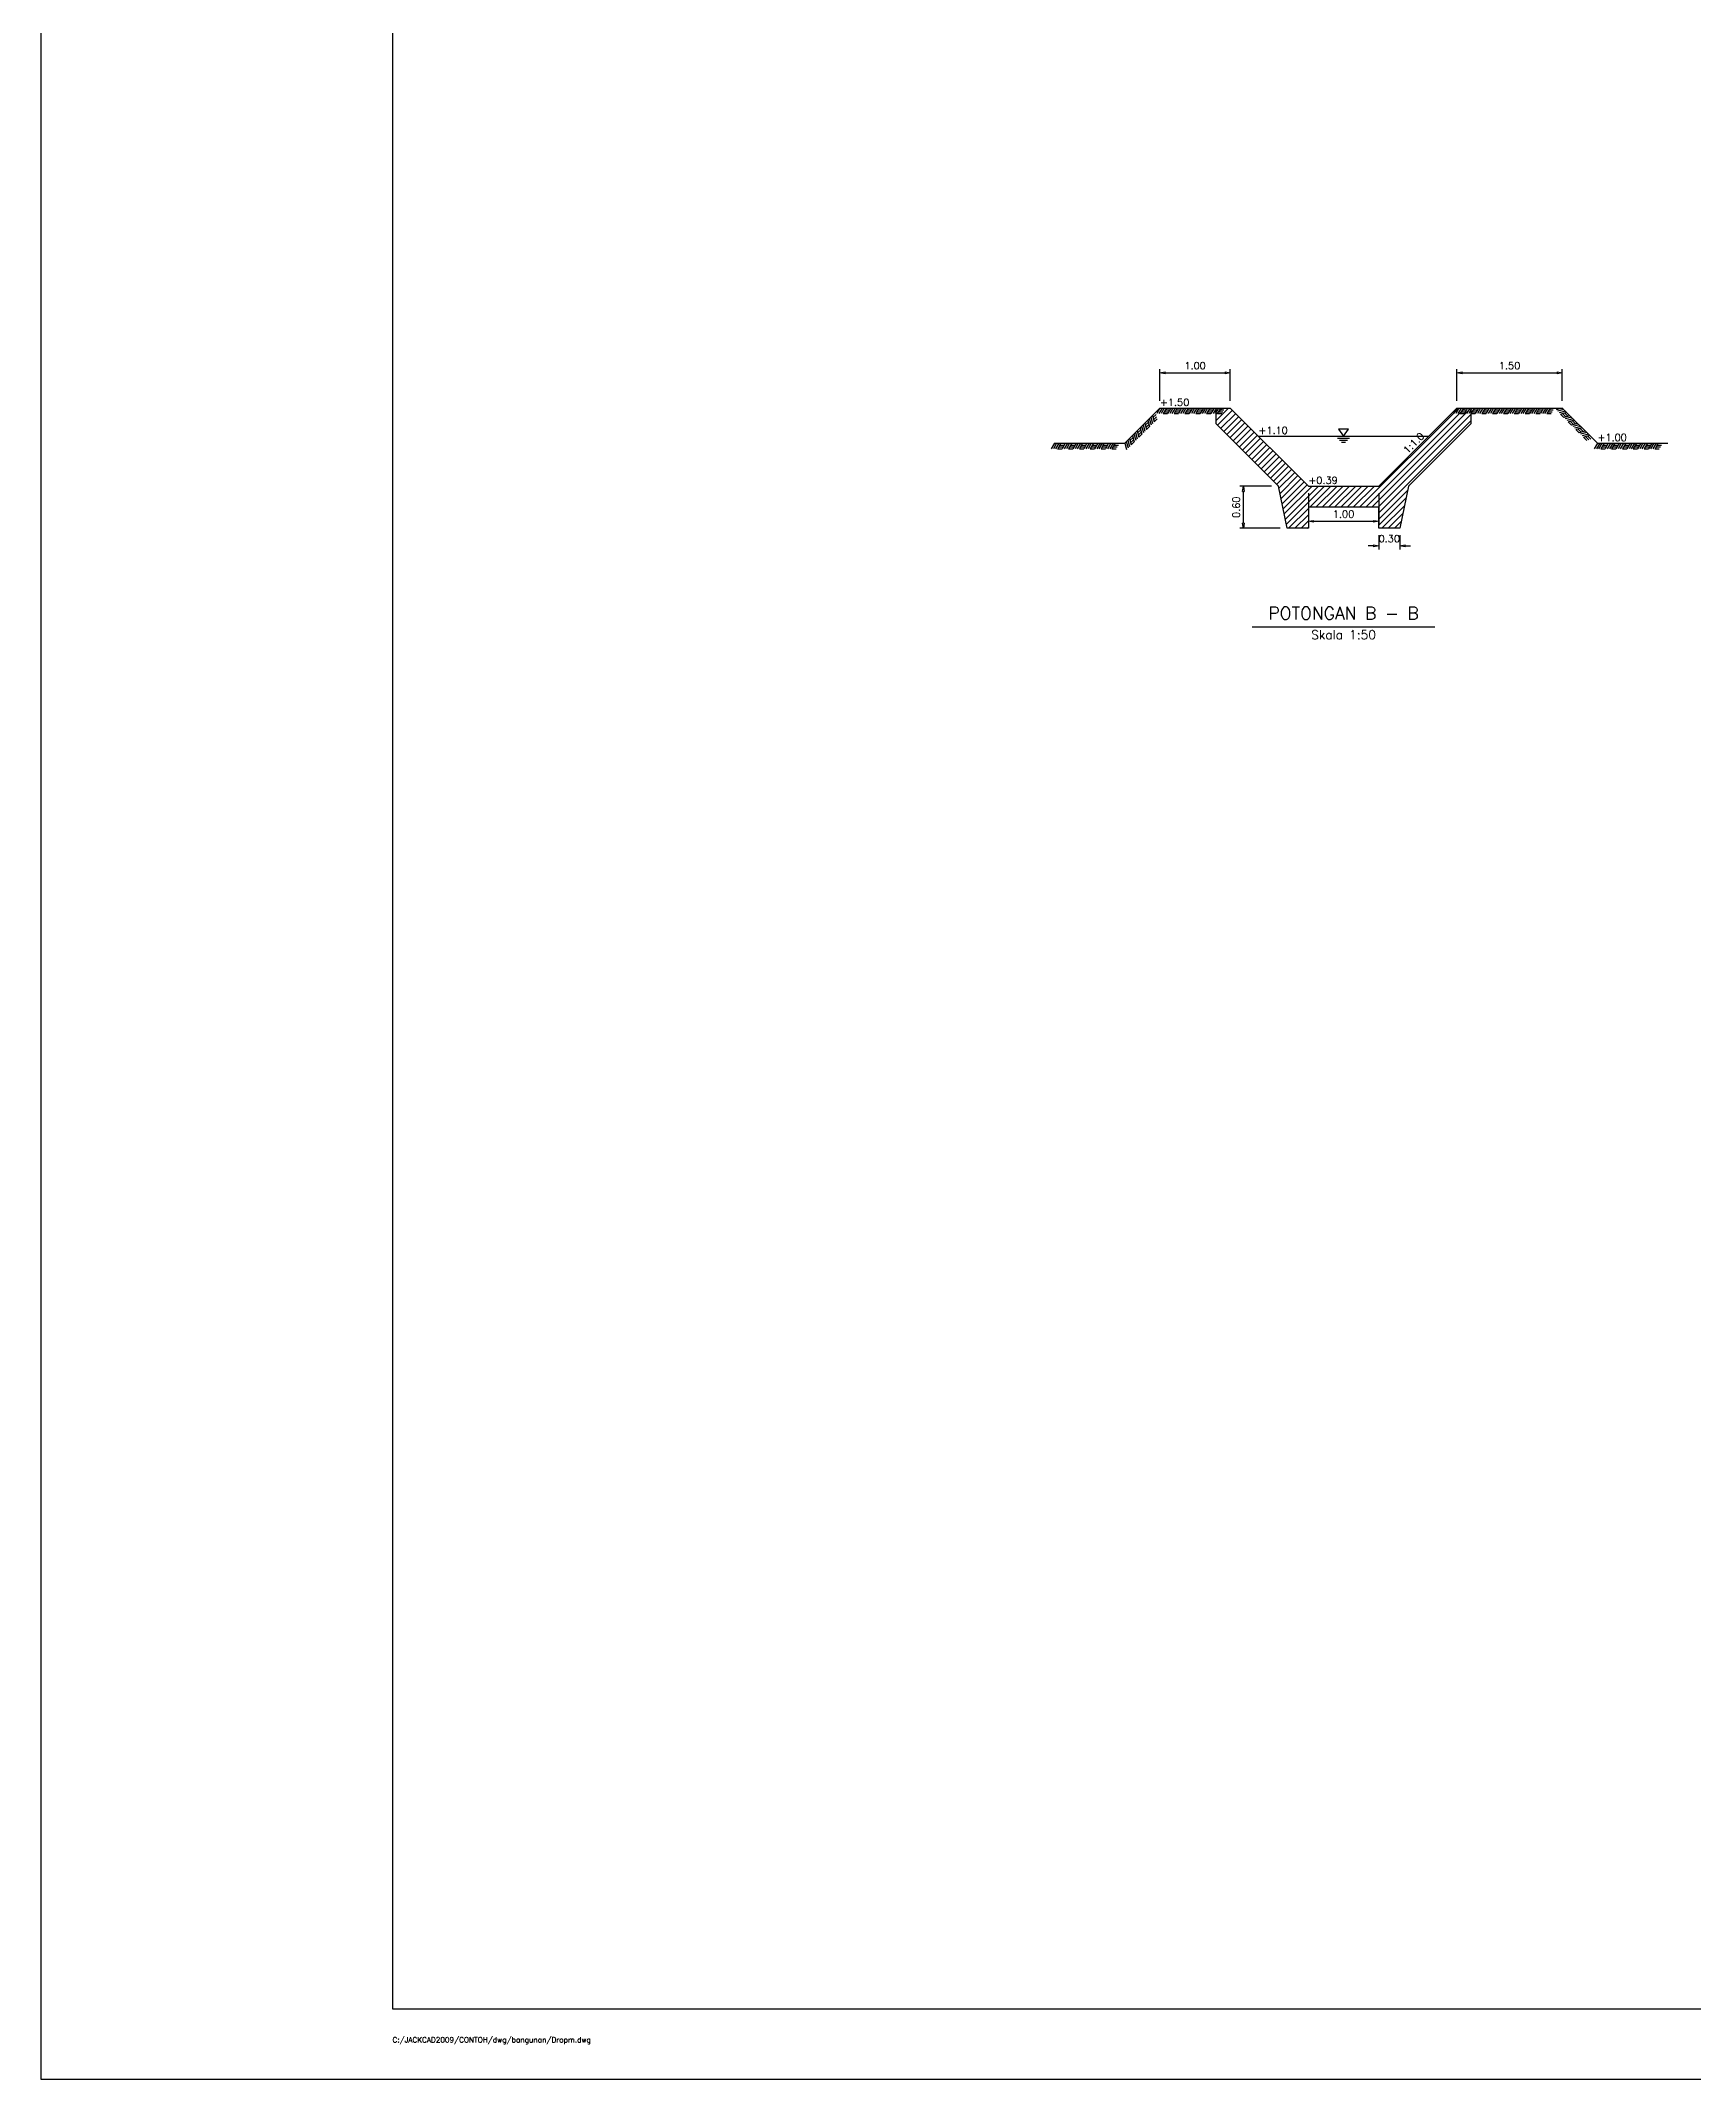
# Model space of a CAD drawing. Header units: inches. Extents: x -5 to 79.1, y -1 to 58.4.
# Drawn here: x -5 to 18.49, y -1 to 27.98 of the extents above; entities that cross this region are included whole.
import ezdxf
from ezdxf.enums import TextEntityAlignment as Align

# ---------------------------------------------------------------- set-up
doc = ezdxf.new("R2010")
doc.units = ezdxf.units.IN
doc.header["$MEASUREMENT"] = 0
doc.styles.add('L100', font='simplex.shx', dxfattribs={"height": 0.127})
doc.styles.add('L140', font='simplex.shx', dxfattribs={"height": 0.178})
doc.styles.add('L60', font='simplex.shx', dxfattribs={"height": 0.076})
doc.styles.add('L80', font='simplex.shx', dxfattribs={"height": 0.1015})
doc.styles.get("Standard").update_dxf_attribs({"font": 'simplex.shx'})
doc.dimstyles.get("Standard").update_dxf_attribs({"dimtxt": 0.18, "dimasz": 0.18, "dimexe": 0.18, "dimexo": 0.0625, "dimgap": 0.09, "dimtad": 0, "dimtih": 1, "dimtoh": 1, "dimdec": 4, "dimzin": 0, "dimdsep": 46, "dimtxsty": 'Standard', "dimcen": 0.09, "dimadec": 0, "dimazin": 0, "dimtfac": 1, "dimtdec": 4, "dimtofl": 0, "dimtmove": 0, "dimatfit": 3, "dimfxl": 1, "dimtolj": 1, "dimtzin": 0, "dimarcsym": 0})

# ---------------------------------------------------------------- blocks, each defined once
blk = doc.blocks.new('KOPbang')
at = {"color": 2}
blk.add_lwpolyline([(-5, -1), (79.1, -1), (79.1, 58.4), (-5, 58.4)], close=True, dxfattribs=at)
at = {"color": 6}
blk.add_lwpolyline([(0, 0), (78.1, 0), (78.1, 57.4), (0, 57.4)], close=True, dxfattribs=at)
blk = doc.blocks.new('HWL')
at = {"color": 2, "linetype": 'Continuous'}
for p, q in [((-0.0014, 0.00196), (0, 0)), ((0.0014, 0.00196), (-0.0014, 0.00196)), ((0, 0), (0.0014, 0.00196)), ((-0.00168, -0.00056), (0.00168, -0.00056)), ((-0.00112, -0.00112), (0.00112, -0.00112)), ((-0.00056, -0.00168), (0.00056, -0.00168))]:
    blk.add_line(p, q, dxfattribs=at)
blk = doc.blocks.new('_ClosedBlank')
at = {"color": 0, "linetype": 'ByBlock', "lineweight": -2}
for p, q in [((-1, 0.17), (0, 0)), ((-1, 0.17), (-1, -0.17)), ((0, 0), (-1, -0.17))]:
    blk.add_line(p, q, dxfattribs=at)
blk = doc.blocks.new('*D69')
at = {"color": 1, "linetype": 'Continuous', "lineweight": -2, "ltscale": 1.5}
for p, q in [((15.13, 22.858), (15.13, 23.30875)), ((15.205, 23.258), (16.555, 23.258)), ((16.63, 22.858), (16.63, 23.30875))]:
    blk.add_line(p, q, dxfattribs=at)
at = {"layer": 'Defpoints', "color": 0, "linetype": 'Continuous', "ltscale": 1.5}
for p in [(16.63, 23.258), (15.13, 22.758), (16.63, 22.758)]:
    blk.add_point(p, dxfattribs=at)
at = {"color": 1, "linetype": 'Continuous', "lineweight": -2, "ltscale": 1.5, "xscale": 0.075, "yscale": 0.075, "zscale": 0.075, "rotation": 180}
blk.add_blockref('_ClosedBlank', (15.13, 23.258), dxfattribs=at)
at = {"color": 1, "linetype": 'Continuous', "lineweight": -2, "ltscale": 1.5, "xscale": 0.075, "yscale": 0.075, "zscale": 0.075}
blk.add_blockref('_ClosedBlank', (16.63, 23.258), dxfattribs=at)
at = {"color": 2, "linetype": 'Continuous', "ltscale": 1.5, "insert": (15.88, 23.3595), "char_height": 0.1015, "attachment_point": 5}
blk.add_mtext('\\A1;1.50', dxfattribs=at)
blk = doc.blocks.new('*D70')
at = {"color": 1, "linetype": 'Continuous', "lineweight": -2, "ltscale": 1.5}
for p, q in [((10.91, 22.858), (10.91, 23.30875)), ((10.985, 23.258), (11.835, 23.258)), ((11.91, 22.858), (11.91, 23.30875))]:
    blk.add_line(p, q, dxfattribs=at)
at = {"layer": 'Defpoints', "color": 0, "linetype": 'Continuous', "ltscale": 1.5}
for p in [(11.91, 23.258), (10.91, 22.758), (11.91, 22.758)]:
    blk.add_point(p, dxfattribs=at)
at = {"color": 1, "linetype": 'Continuous', "lineweight": -2, "ltscale": 1.5, "xscale": 0.075, "yscale": 0.075, "zscale": 0.075, "rotation": 180}
blk.add_blockref('_ClosedBlank', (10.91, 23.258), dxfattribs=at)
at = {"color": 1, "linetype": 'Continuous', "lineweight": -2, "ltscale": 1.5, "xscale": 0.075, "yscale": 0.075, "zscale": 0.075}
blk.add_blockref('_ClosedBlank', (11.91, 23.258), dxfattribs=at)
at = {"color": 2, "linetype": 'Continuous', "ltscale": 1.5, "insert": (11.41, 23.3595), "char_height": 0.1015, "attachment_point": 5}
blk.add_mtext('\\A1;1.00', dxfattribs=at)
blk = doc.blocks.new('*D71')
at = {"color": 1, "linetype": 'Continuous', "lineweight": -2, "ltscale": 1.5}
for p, q in [((13.02, 21.548), (13.02, 21.09725)), ((14.02, 21.548), (14.02, 21.09725)), ((13.095, 21.148), (13.945, 21.148))]:
    blk.add_line(p, q, dxfattribs=at)
at = {"layer": 'Defpoints', "color": 0, "linetype": 'Continuous', "ltscale": 1.5}
for p in [(13.02, 21.648), (14.02, 21.648), (14.02, 21.148)]:
    blk.add_point(p, dxfattribs=at)
at = {"color": 1, "linetype": 'Continuous', "lineweight": -2, "ltscale": 1.5, "xscale": 0.075, "yscale": 0.075, "zscale": 0.075, "rotation": 180}
blk.add_blockref('_ClosedBlank', (13.02, 21.148), dxfattribs=at)
at = {"color": 1, "linetype": 'Continuous', "lineweight": -2, "ltscale": 1.5, "xscale": 0.075, "yscale": 0.075, "zscale": 0.075}
blk.add_blockref('_ClosedBlank', (14.02, 21.148), dxfattribs=at)
at = {"color": 2, "linetype": 'Continuous', "ltscale": 1.5, "insert": (13.52, 21.2495), "char_height": 0.1015, "attachment_point": 5}
blk.add_mtext('\\A1;1.00', dxfattribs=at)
blk = doc.blocks.new('*D72')
at = {"color": 1, "linetype": 'Continuous', "lineweight": -2, "ltscale": 1.5}
for p, q in [((14.02, 20.948), (14.02, 20.74725)), ((14.32, 20.948), (14.32, 20.74725)), ((13.945, 20.798), (13.87, 20.798)), ((14.395, 20.798), (14.47, 20.798))]:
    blk.add_line(p, q, dxfattribs=at)
at = {"layer": 'Defpoints', "color": 0, "linetype": 'Continuous', "ltscale": 1.5}
for p in [(14.02, 21.048), (14.32, 21.048), (14.02, 20.798)]:
    blk.add_point(p, dxfattribs=at)
at = {"color": 1, "linetype": 'Continuous', "lineweight": -2, "ltscale": 1.5, "xscale": 0.075, "yscale": 0.075, "zscale": 0.075}
blk.add_blockref('_ClosedBlank', (14.02, 20.798), dxfattribs=at)
at = {"color": 1, "linetype": 'Continuous', "lineweight": -2, "ltscale": 1.5, "xscale": 0.075, "yscale": 0.075, "zscale": 0.075, "rotation": 180}
blk.add_blockref('_ClosedBlank', (14.32, 20.798), dxfattribs=at)
at = {"color": 2, "linetype": 'Continuous', "ltscale": 1.5, "insert": (14.17, 20.8995), "char_height": 0.1015, "attachment_point": 5}
blk.add_mtext('\\A1;0.30', dxfattribs=at)
blk = doc.blocks.new('*D73')
at = {"color": 1, "linetype": 'Continuous', "lineweight": -2, "ltscale": 1.5}
for p, q in [((12.496, 21.648), (12.045, 21.648)), ((12.096, 21.123), (12.096, 21.573)), ((12.62, 21.048), (12.045, 21.048))]:
    blk.add_line(p, q, dxfattribs=at)
at = {"layer": 'Defpoints', "color": 0, "linetype": 'Continuous', "ltscale": 1.5}
for p in [(12.096, 21.648), (12.596, 21.648), (12.72, 21.048)]:
    blk.add_point(p, dxfattribs=at)
at = {"color": 1, "linetype": 'Continuous', "lineweight": -2, "ltscale": 1.5, "xscale": 0.075, "yscale": 0.075, "zscale": 0.075}
for p, rotation in [((12.096, 21.648), 90), ((12.096, 21.048), 270)]:
    blk.add_blockref('_ClosedBlank', p, dxfattribs=dict(at, rotation=rotation))
at = {"color": 2, "linetype": 'Continuous', "ltscale": 1.5, "insert": (11.994, 21.348), "char_height": 0.1015, "attachment_point": 5, "rotation": 90}
blk.add_mtext('\\A1;0.60', dxfattribs=at)

msp = doc.modelspace()

# ---------------------------------------------------------------- hatches: boundary and pattern name
at = {"linetype": 'Continuous', "ltscale": 1.5}
h = msp.add_hatch(dxfattribs=at)
h.set_pattern_fill('LINE', color=1, scale=0.5, angle=45, style=0)
h.paths.add_polyline_path([(14.02, 21.648), (15.13, 22.758), (15.33, 22.758), (15.33, 22.534), (14.444, 21.648), (14.32, 21.048), (14.02, 21.048), (14.02, 21.348), (13.02, 21.348), (13.02, 21.048), (12.72, 21.048), (12.596, 21.648), (11.71, 22.534), (11.71, 22.758), (11.91, 22.758), (13.02, 21.648)])

# ---------------------------------------------------------------- linework, layer by layer
at = {"color": 4, "linetype": 'Continuous', "ltscale": 1.5}
for p, q in [((10.41, 22.258), (10.91, 22.758)), ((10.91, 22.758), (11.91, 22.758)), ((11.91, 22.758), (13.02, 21.648)), ((14.02, 21.648), (15.13, 22.758)), ((15.13, 22.758), (16.63, 22.758)), ((16.63, 22.758), (17.13, 22.258)), ((9.41, 22.258), (10.41, 22.258)), ((17.13, 22.258), (18.13, 22.258)), ((13.02, 21.648), (14.02, 21.648))]:
    msp.add_line(p, q, dxfattribs=at)
at = {"color": 1, "linetype": 'Continuous', "ltscale": 1.5}
for p, q in [((10.759, 22.607), (10.783, 22.518)), ((10.781, 22.629), (10.804, 22.54)), ((10.802, 22.65), (10.826, 22.562)), ((10.81, 22.621), (10.854, 22.664)), ((10.818, 22.591), (10.862, 22.634)), ((10.826, 22.561), (10.87, 22.605)), ((10.91, 22.758), (10.864, 22.679)), ((10.941, 22.758), (10.895, 22.679)), ((10.972, 22.758), (10.926, 22.679)), ((10.956, 22.678), (11.018, 22.678)), ((11.002, 22.758), (10.957, 22.679)), ((10.972, 22.705), (11.033, 22.705)), ((10.987, 22.731), (11.049, 22.731)), ((11.064, 22.758), (11.018, 22.679)), ((11.095, 22.758), (11.049, 22.679)), ((11.126, 22.758), (11.08, 22.679)), ((11.11, 22.678), (11.172, 22.678)), ((11.157, 22.758), (11.111, 22.679)), ((11.126, 22.705), (11.188, 22.705)), ((11.141, 22.731), (11.203, 22.731)), ((11.218, 22.758), (11.172, 22.679)), ((11.249, 22.758), (11.203, 22.679)), ((11.28, 22.758), (11.234, 22.679)), ((11.311, 22.758), (11.265, 22.679)), ((11.265, 22.678), (11.326, 22.678)), ((11.28, 22.705), (11.342, 22.705)), ((11.295, 22.731), (11.357, 22.731)), ((11.373, 22.758), (11.327, 22.679)), ((11.403, 22.758), (11.358, 22.679)), ((11.434, 22.758), (11.388, 22.679)), ((11.465, 22.758), (11.419, 22.679)), ((11.419, 22.678), (11.48, 22.678)), ((11.434, 22.705), (11.496, 22.705)), ((11.45, 22.731), (11.511, 22.731)), ((11.527, 22.758), (11.481, 22.679)), ((11.558, 22.758), (11.512, 22.679)), ((11.588, 22.758), (11.543, 22.679)), ((11.619, 22.758), (11.573, 22.679)), ((11.573, 22.678), (11.635, 22.678)), ((11.588, 22.705), (11.65, 22.705)), ((11.604, 22.731), (11.665, 22.731)), ((11.681, 22.758), (11.635, 22.679)), ((11.712, 22.758), (11.666, 22.679)), ((11.743, 22.758), (11.697, 22.679)), ((11.727, 22.678), (11.789, 22.678)), ((11.773, 22.758), (11.728, 22.679)), ((11.743, 22.705), (11.804, 22.705)), ((11.758, 22.731), (11.82, 22.731)), ((15.13, 22.758), (15.084, 22.679)), ((15.161, 22.758), (15.115, 22.679)), ((15.192, 22.758), (15.146, 22.679)), ((15.176, 22.678), (15.238, 22.678)), ((15.223, 22.758), (15.177, 22.679)), ((15.192, 22.705), (15.253, 22.705)), ((15.207, 22.731), (15.269, 22.731)), ((15.284, 22.758), (15.238, 22.679)), ((15.315, 22.758), (15.269, 22.679)), ((15.346, 22.758), (15.3, 22.679)), ((15.33, 22.678), (15.392, 22.678)), ((15.377, 22.758), (15.331, 22.679)), ((15.346, 22.705), (15.408, 22.705)), ((15.361, 22.731), (15.423, 22.731)), ((15.438, 22.758), (15.393, 22.679)), ((15.469, 22.758), (15.423, 22.679)), ((15.5, 22.758), (15.454, 22.679)), ((15.531, 22.758), (15.485, 22.679)), ((15.485, 22.678), (15.546, 22.678)), ((15.5, 22.705), (15.562, 22.705)), ((15.515, 22.731), (15.577, 22.731)), ((15.592, 22.758), (15.547, 22.679)), ((15.623, 22.758), (15.578, 22.679)), ((15.654, 22.758), (15.608, 22.679)), ((15.685, 22.758), (15.639, 22.679)), ((15.639, 22.678), (15.7, 22.678)), ((15.654, 22.705), (15.716, 22.705)), ((15.67, 22.731), (15.731, 22.731)), ((15.747, 22.758), (15.701, 22.679)), ((15.778, 22.758), (15.732, 22.679)), ((15.808, 22.758), (15.763, 22.679)), ((15.839, 22.758), (15.793, 22.679)), ((15.793, 22.678), (15.855, 22.678)), ((15.808, 22.705), (15.87, 22.705)), ((15.824, 22.731), (15.885, 22.731)), ((15.901, 22.758), (15.855, 22.679)), ((15.932, 22.758), (15.886, 22.679)), ((15.963, 22.758), (15.917, 22.679)), ((15.947, 22.678), (16.009, 22.678)), ((15.993, 22.758), (15.948, 22.679)), ((15.963, 22.705), (16.024, 22.705)), ((15.978, 22.731), (16.04, 22.731)), ((16.055, 22.758), (16.009, 22.679)), ((16.086, 22.758), (16.04, 22.679)), ((16.117, 22.758), (16.071, 22.679)), ((16.101, 22.678), (16.163, 22.678)), ((16.148, 22.758), (16.102, 22.679)), ((16.117, 22.705), (16.178, 22.705)), ((16.132, 22.731), (16.194, 22.731)), ((16.209, 22.758), (16.163, 22.679)), ((16.24, 22.758), (16.194, 22.679)), ((16.271, 22.758), (16.225, 22.679)), ((16.255, 22.678), (16.317, 22.678)), ((16.302, 22.758), (16.256, 22.679)), ((16.271, 22.705), (16.333, 22.705)), ((16.286, 22.731), (16.348, 22.731)), ((16.363, 22.758), (16.318, 22.679)), ((16.394, 22.758), (16.348, 22.679)), ((16.425, 22.758), (16.379, 22.679)), ((16.456, 22.758), (16.41, 22.679)), ((16.41, 22.678), (16.471, 22.678)), ((16.425, 22.705), (16.487, 22.705)), ((16.44, 22.731), (16.502, 22.731)), ((16.63, 22.758), (16.541, 22.734)), ((16.652, 22.736), (16.563, 22.712)), ((16.674, 22.714), (16.585, 22.691)), ((16.606, 22.669), (16.65, 22.625)), ((16.695, 22.693), (16.607, 22.669)), ((16.636, 22.677), (16.679, 22.633)), ((16.739, 22.649), (16.65, 22.625)), ((16.666, 22.685), (16.709, 22.641)), ((16.761, 22.627), (16.672, 22.603)), ((16.783, 22.605), (16.694, 22.582)), ((10.475, 22.323), (10.499, 22.235)), ((10.483, 22.294), (10.527, 22.337)), ((10.519, 22.367), (10.543, 22.278)), ((10.541, 22.389), (10.565, 22.3)), ((10.563, 22.411), (10.586, 22.322)), ((10.584, 22.432), (10.608, 22.344)), ((10.592, 22.403), (10.636, 22.446)), ((10.6, 22.373), (10.644, 22.416)), ((10.608, 22.343), (10.652, 22.387)), ((10.628, 22.476), (10.652, 22.387)), ((10.65, 22.498), (10.674, 22.409)), ((10.672, 22.52), (10.695, 22.431)), ((10.693, 22.541), (10.717, 22.453)), ((10.701, 22.512), (10.745, 22.555)), ((10.709, 22.482), (10.753, 22.525)), ((10.717, 22.452), (10.761, 22.496)), ((10.737, 22.585), (10.761, 22.496)), ((16.715, 22.56), (16.759, 22.516)), ((16.804, 22.584), (16.716, 22.56)), ((16.745, 22.568), (16.788, 22.524)), ((16.848, 22.54), (16.759, 22.516)), ((16.775, 22.576), (16.818, 22.532)), ((16.87, 22.518), (16.781, 22.494)), ((16.892, 22.496), (16.803, 22.473)), ((16.824, 22.451), (16.868, 22.407)), ((16.913, 22.475), (16.825, 22.451)), ((16.854, 22.459), (16.897, 22.415)), ((16.957, 22.431), (16.868, 22.407)), ((16.884, 22.467), (16.927, 22.423)), ((16.979, 22.409), (16.89, 22.385)), ((17.001, 22.387), (16.912, 22.364)), ((16.933, 22.342), (16.977, 22.298)), ((17.022, 22.366), (16.934, 22.342)), ((16.963, 22.35), (17.006, 22.306)), ((16.993, 22.358), (17.036, 22.314)), ((9.41, 22.258), (9.364, 22.179)), ((9.441, 22.258), (9.395, 22.179)), ((9.472, 22.258), (9.426, 22.179)), ((9.456, 22.178), (9.518, 22.178)), ((9.502, 22.258), (9.457, 22.179)), ((9.472, 22.205), (9.533, 22.205)), ((9.487, 22.231), (9.549, 22.231)), ((9.564, 22.258), (9.518, 22.179)), ((9.595, 22.258), (9.549, 22.179)), ((9.626, 22.258), (9.58, 22.179)), ((9.61, 22.178), (9.672, 22.178)), ((9.657, 22.258), (9.611, 22.179)), ((9.626, 22.205), (9.688, 22.205)), ((9.641, 22.231), (9.703, 22.231)), ((9.718, 22.258), (9.673, 22.179)), ((9.749, 22.258), (9.703, 22.179)), ((9.78, 22.258), (9.734, 22.179)), ((9.811, 22.258), (9.765, 22.179)), ((9.765, 22.178), (9.826, 22.178)), ((9.78, 22.205), (9.842, 22.205)), ((9.795, 22.231), (9.857, 22.231)), ((9.873, 22.258), (9.827, 22.179)), ((9.903, 22.258), (9.858, 22.179)), ((9.934, 22.258), (9.888, 22.179)), ((9.965, 22.258), (9.919, 22.179)), ((9.919, 22.178), (9.98, 22.178)), ((9.934, 22.205), (9.996, 22.205)), ((9.95, 22.231), (10.011, 22.231)), ((10.027, 22.258), (9.981, 22.179)), ((10.058, 22.258), (10.012, 22.179)), ((10.088, 22.258), (10.043, 22.179)), ((10.119, 22.258), (10.073, 22.179)), ((10.073, 22.178), (10.135, 22.178)), ((10.088, 22.205), (10.15, 22.205)), ((10.104, 22.231), (10.165, 22.231)), ((10.181, 22.258), (10.135, 22.179)), ((10.212, 22.258), (10.166, 22.179)), ((10.243, 22.258), (10.197, 22.179)), ((10.227, 22.178), (10.289, 22.178)), ((10.273, 22.258), (10.228, 22.179)), ((10.243, 22.205), (10.304, 22.205)), ((10.258, 22.231), (10.32, 22.231)), ((10.41, 22.258), (10.434, 22.169)), ((10.432, 22.28), (10.456, 22.191)), ((10.454, 22.302), (10.477, 22.213)), ((10.491, 22.264), (10.535, 22.307)), ((10.499, 22.234), (10.543, 22.278)), ((17.13, 22.258), (17.084, 22.179)), ((17.161, 22.258), (17.115, 22.179)), ((17.192, 22.258), (17.146, 22.179)), ((17.176, 22.178), (17.238, 22.178)), ((17.223, 22.258), (17.177, 22.179)), ((17.192, 22.205), (17.253, 22.205)), ((17.207, 22.231), (17.269, 22.231)), ((17.284, 22.258), (17.238, 22.179)), ((17.315, 22.258), (17.269, 22.179)), ((17.346, 22.258), (17.3, 22.179)), ((17.33, 22.178), (17.392, 22.178)), ((17.377, 22.258), (17.331, 22.179)), ((17.346, 22.205), (17.407, 22.205)), ((17.361, 22.231), (17.423, 22.231)), ((17.438, 22.258), (17.392, 22.179)), ((17.469, 22.258), (17.423, 22.179)), ((17.5, 22.258), (17.454, 22.179)), ((17.531, 22.258), (17.485, 22.179)), ((17.485, 22.178), (17.546, 22.178)), ((17.5, 22.205), (17.562, 22.205)), ((17.515, 22.231), (17.577, 22.231)), ((17.593, 22.258), (17.547, 22.179)), ((17.623, 22.258), (17.578, 22.179)), ((17.654, 22.258), (17.608, 22.179)), ((17.685, 22.258), (17.639, 22.179)), ((17.639, 22.178), (17.7, 22.178)), ((17.654, 22.205), (17.716, 22.205)), ((17.67, 22.231), (17.731, 22.231)), ((17.747, 22.258), (17.701, 22.179)), ((17.777, 22.258), (17.732, 22.179)), ((17.808, 22.258), (17.762, 22.179)), ((17.839, 22.258), (17.793, 22.179)), ((17.793, 22.178), (17.855, 22.178)), ((17.808, 22.205), (17.87, 22.205)), ((17.824, 22.231), (17.885, 22.231)), ((17.901, 22.258), (17.855, 22.179)), ((17.932, 22.258), (17.886, 22.179)), ((17.963, 22.258), (17.917, 22.179)), ((17.947, 22.178), (18.009, 22.178)), ((17.993, 22.258), (17.948, 22.179)), ((17.963, 22.205), (18.024, 22.205)), ((17.978, 22.231), (18.04, 22.231))]:
    msp.add_line(p, q, dxfattribs=at)
at = {"color": 2, "linetype": 'Continuous', "ltscale": 1.5}
msp.add_line((12.31, 22.358), (14.73, 22.358), dxfattribs=at)
at = {"color": 3, "linetype": 'Continuous', "ltscale": 1.5}
msp.add_line((12.22, 19.648), (14.82, 19.648), dxfattribs=at)
msp.add_lwpolyline([(14.02, 21.648), (15.13, 22.758), (15.33, 22.758), (15.33, 22.534), (14.444, 21.648), (14.32, 21.048), (14.02, 21.048), (14.02, 21.348), (13.02, 21.348), (13.02, 21.048), (12.72, 21.048), (12.596, 21.648), (11.71, 22.534), (11.71, 22.758), (11.91, 22.758), (13.02, 21.648)], close=True, dxfattribs=at)

# ---------------------------------------------------------------- block references
at = {"color": 2, "linetype": 'Continuous'}
msp.add_blockref('KOPbang', (0, 0), dxfattribs=at)
at = {"color": 2, "linetype": 'Continuous', "ltscale": 1.5, "xscale": 50, "yscale": 50, "zscale": 50}
msp.add_blockref('HWL', (13.52, 22.358), dxfattribs=at)

# ---------------------------------------------------------------- texts
at = {"color": 2, "linetype": 'Continuous', "ltscale": 1.5, "style": 'L80'}
for s, p in [('+1.50', (10.91, 22.758)), ('+1.10', (12.31, 22.358)), ('+1.00', (17.13, 22.258)), ('+0.39', (13.02, 21.648))]:
    msp.add_text(s, height=0.1015, dxfattribs=at).set_placement(p, align=Align.BOTTOM_LEFT)
msp.add_text('1:1.0', height=0.1015, rotation=45, dxfattribs=at).set_placement((14.575, 22.203), align=Align.BOTTOM_CENTER)
at = {"color": 5, "linetype": 'Continuous', "ltscale": 1.5, "style": 'L140'}
msp.add_text('POTONGAN B - B', height=0.178, dxfattribs=at).set_placement((13.52, 19.698), align=Align.BOTTOM_CENTER)
at = {"color": 3, "linetype": 'Continuous', "ltscale": 1.5, "style": 'L100'}
msp.add_text('Skala 1:50', height=0.127, dxfattribs=at).set_placement((13.52, 19.598), align=Align.TOP_CENTER)
at = {"color": 2, "linetype": 'Continuous', "style": 'L60'}
msp.add_text('C:/JACKCAD2009/CONTOH/dwg/bangunan/Dropm.dwg', height=0.076, dxfattribs=at).set_placement((0, -0.5), align=Align.BOTTOM_LEFT)

# ---------------------------------------------------------------- dimensions: what is measured, and where the dimension line sits
at = {"color": 2, "linetype": 'Continuous', "ltscale": 1.5}
for p1, p2, distance, picture, middle in [((10.91, 22.758), (11.91, 22.758), 0.5, '*D70', (11.41, 23.36)), ((15.13, 22.758), (16.63, 22.758), 0.5, '*D69', (15.88, 23.36)), ((13.02, 21.648), (14.02, 21.648), -0.5, '*D71', (13.52, 21.25))]:
    dim = msp.add_aligned_dim(p1=p1, p2=p2, distance=distance, dimstyle='Standard', override={"dimtxt": 0.1015, "dimasz": 0.075, "dimexe": 0.05075, "dimexo": 0.1, "dimgap": 0.05075, "dimtad": 1, "dimtih": 0, "dimdec": 2, "dimzin": 1, "dimblk": 'ClosedBlank', "dimblk1": 'ClosedBlank', "dimblk2": 'ClosedBlank', "dimcen": 0, "dimclrd": 1, "dimclre": 1, "dimclrt": 2, "dimtix": 1, "dimtmove": 2}, dxfattribs=at)
    dim.commit()
    dim.dimension.update_dxf_attribs({"geometry": picture, "text_midpoint": middle})
dim = msp.add_linear_dim(base=(12.096, 21.648), p1=(12.72, 21.048), p2=(12.596, 21.648), angle=90, dimstyle='Standard', override={"dimtxt": 0.1015, "dimasz": 0.075, "dimexe": 0.05075, "dimexo": 0.1, "dimgap": 0.05075, "dimtad": 1, "dimtih": 0, "dimdec": 2, "dimzin": 1, "dimblk": 'ClosedBlank', "dimblk1": 'ClosedBlank', "dimblk2": 'ClosedBlank', "dimcen": 0, "dimclrd": 1, "dimclre": 1, "dimclrt": 2, "dimtix": 1, "dimtmove": 2}, dxfattribs=at)
dim.commit()
dim.dimension.update_dxf_attribs({"geometry": '*D73', "text_midpoint": (11.994, 21.348)})
dim = msp.add_linear_dim(base=(14.02, 20.798), p1=(14.32, 21.048), p2=(14.02, 21.048), dimstyle='Standard', override={"dimtxt": 0.1015, "dimasz": 0.075, "dimexe": 0.05075, "dimexo": 0.1, "dimgap": 0.05075, "dimtad": 1, "dimtih": 0, "dimdec": 2, "dimzin": 1, "dimblk": 'ClosedBlank', "dimblk1": 'ClosedBlank', "dimblk2": 'ClosedBlank', "dimcen": 0, "dimclrd": 1, "dimclre": 1, "dimclrt": 2, "dimtix": 1, "dimtmove": 2}, dxfattribs=at)
dim.commit()
dim.dimension.update_dxf_attribs({"geometry": '*D72', "text_midpoint": (14.17, 20.899)})

doc.saveas('drawing.dxf')
